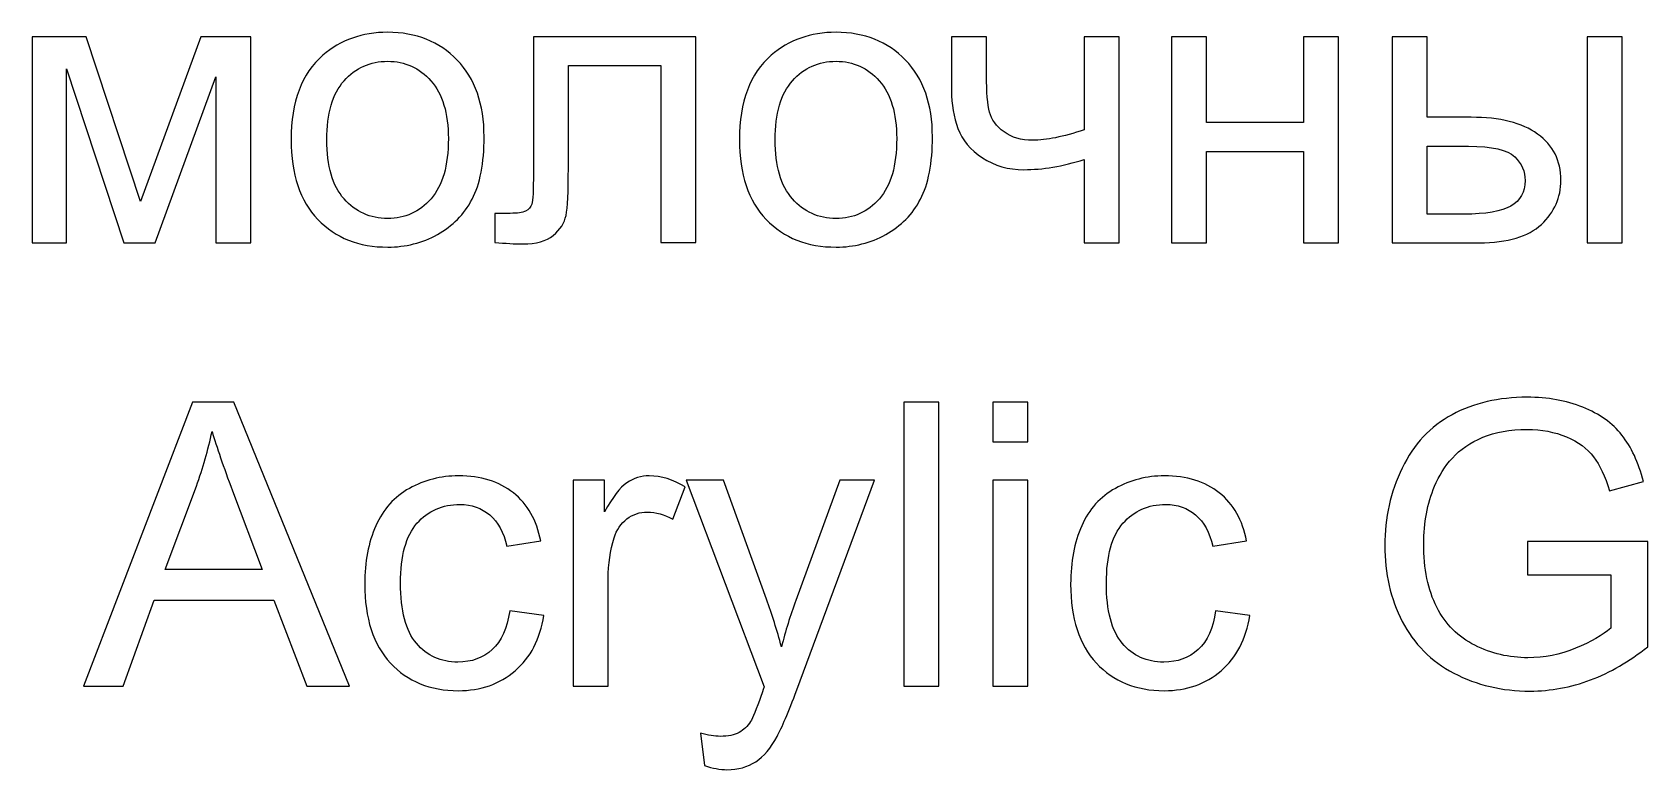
# Model space of a CAD drawing. Header units: centimetres. Extents: x -73.3 to 26.2, y -19.8 to 24.4.
# Drawn here: x 12.977 to 16.421, y 0.388 to 1.96 of the extents above; entities that cross this region are included whole.
import ezdxf

# ---------------------------------------------------------------- set-up
doc = ezdxf.new("R2010")
doc.units = ezdxf.units.CM
doc.header["$MEASUREMENT"] = 0
doc.layers.add('layer 1', color=7, linetype='Continuous')

msp = doc.modelspace()

# ---------------------------------------------------------------- linework, layer by layer
at = {"layer": 'layer 1', "color": 250}
for points, knots in [([(12.9773, 1.95067), (12.9773, 1.95067), (13.09188, 1.95067), (13.09188, 1.95067), (13.09188, 1.95067), (13.09188, 1.95067), (13.20802, 1.59902), (13.20802, 1.59902), (13.20802, 1.59902), (13.20802, 1.59902), (13.33657, 1.95067), (13.33657, 1.95067), (13.33657, 1.95067), (13.33657, 1.95067), (13.44297, 1.95067), (13.44297, 1.95067), (13.44297, 1.95067), (13.44297, 1.95067), (13.44297, 1.51125), (13.44297, 1.51125), (13.44297, 1.51125), (13.44297, 1.51125), (13.36846, 1.51125), (13.36846, 1.51125), (13.36846, 1.51125), (13.36846, 1.51125), (13.36846, 1.86502), (13.36846, 1.86502), (13.36846, 1.86502), (13.36846, 1.86502), (13.23906, 1.51125), (13.23906, 1.51125), (13.23906, 1.51125), (13.23906, 1.51125), (13.17246, 1.51125), (13.17246, 1.51125), (13.17246, 1.51125), (13.17246, 1.51125), (13.05011, 1.88195), (13.05011, 1.88195), (13.05011, 1.88195), (13.05011, 1.88195), (13.05011, 1.51125), (13.05011, 1.51125), (13.05011, 1.51125), (13.05011, 1.51125), (12.9773, 1.51125), (12.9773, 1.51125), (12.9773, 1.51125), (12.9773, 1.51125), (12.9773, 1.95067), (12.9773, 1.95067)], [0, 0, 0, 0, 0.0714286, 0.0714286, 0.0714286, 0.0714286, 0.1428571, 0.1428571, 0.1428571, 0.1428571, 0.2142857, 0.2142857, 0.2142857, 0.2142857, 0.2857143, 0.2857143, 0.2857143, 0.2857143, 0.3571429, 0.3571429, 0.3571429, 0.3571429, 0.4285714, 0.4285714, 0.4285714, 0.4285714, 0.5, 0.5, 0.5, 0.5, 0.5714286, 0.5714286, 0.5714286, 0.5714286, 0.6428571, 0.6428571, 0.6428571, 0.6428571, 0.7142857, 0.7142857, 0.7142857, 0.7142857, 0.7857143, 0.7857143, 0.7857143, 0.7857143, 0.8571429, 0.8571429, 0.8571429, 0.8571429, 1, 1, 1, 1]), ([(13.52891, 1.73096), (13.52891, 1.8121), (13.55149, 1.87221), (13.59678, 1.9113), (13.59678, 1.9113), (13.63446, 1.94376), (13.68061, 1.95999), (13.73493, 1.95999), (13.73493, 1.95999), (13.79519, 1.95999), (13.84458, 1.94023), (13.88296, 1.90072), (13.88296, 1.90072), (13.9212, 1.86135), (13.94039, 1.80674), (13.94039, 1.73717), (13.94039, 1.73717), (13.94039, 1.68073), (13.93193, 1.63642), (13.91499, 1.6041), (13.91499, 1.6041), (13.89806, 1.57179), (13.87336, 1.54667), (13.84091, 1.52875), (13.84091, 1.52875), (13.80859, 1.51083), (13.77317, 1.50194), (13.73493, 1.50194), (13.73493, 1.50194), (13.67341, 1.50194), (13.62374, 1.52155), (13.58578, 1.56092), (13.58578, 1.56092), (13.54782, 1.60029), (13.52891, 1.65702), (13.52891, 1.73096)], [0, 0, 0, 0, 0.1, 0.1, 0.1, 0.1, 0.2, 0.2, 0.2, 0.2, 0.3, 0.3, 0.3, 0.3, 0.4, 0.4, 0.4, 0.4, 0.5, 0.5, 0.5, 0.5, 0.6, 0.6, 0.6, 0.6, 0.7, 0.7, 0.7, 0.7, 0.8, 0.8, 0.8, 0.8, 1, 1, 1, 1]), ([(14.04552, 1.95067), (14.04552, 1.95067), (14.39181, 1.95067), (14.39181, 1.95067), (14.39181, 1.95067), (14.39181, 1.95067), (14.39181, 1.51167), (14.39181, 1.51167), (14.39181, 1.51167), (14.39181, 1.51167), (14.3173, 1.51167), (14.3173, 1.51167), (14.3173, 1.51167), (14.3173, 1.51167), (14.3173, 1.88886), (14.3173, 1.88886), (14.3173, 1.88886), (14.3173, 1.88886), (14.12002, 1.88886), (14.12002, 1.88886), (14.12002, 1.88886), (14.12002, 1.88886), (14.12002, 1.67028), (14.12002, 1.67028), (14.12002, 1.67028), (14.12002, 1.61934), (14.11833, 1.58576), (14.11509, 1.56939), (14.11509, 1.56939), (14.1117, 1.55316), (14.10267, 1.53905), (14.08785, 1.52691), (14.08785, 1.52691), (14.07289, 1.51478), (14.05144, 1.50871), (14.02336, 1.50871), (14.02336, 1.50871), (14.00601, 1.50871), (13.98597, 1.50984), (13.96339, 1.51196), (13.96339, 1.51196), (13.96339, 1.51196), (13.96339, 1.5739), (13.96339, 1.5739), (13.96339, 1.5739), (13.96339, 1.5739), (13.99599, 1.5739), (13.99599, 1.5739), (13.99599, 1.5739), (14.01137, 1.5739), (14.02237, 1.57546), (14.02901, 1.5787), (14.02901, 1.5787), (14.03564, 1.58181), (14.04001, 1.58689), (14.04227, 1.5938), (14.04227, 1.5938), (14.04439, 1.60071), (14.04552, 1.62315), (14.04552, 1.66111), (14.04552, 1.66111), (14.04552, 1.66111), (14.04552, 1.95067), (14.04552, 1.95067)], [0, 0, 0, 0, 0.0588235, 0.0588235, 0.0588235, 0.0588235, 0.1176471, 0.1176471, 0.1176471, 0.1176471, 0.1764706, 0.1764706, 0.1764706, 0.1764706, 0.2352941, 0.2352941, 0.2352941, 0.2352941, 0.2941176, 0.2941176, 0.2941176, 0.2941176, 0.3529412, 0.3529412, 0.3529412, 0.3529412, 0.4117647, 0.4117647, 0.4117647, 0.4117647, 0.4705882, 0.4705882, 0.4705882, 0.4705882, 0.5294118, 0.5294118, 0.5294118, 0.5294118, 0.5882353, 0.5882353, 0.5882353, 0.5882353, 0.6470588, 0.6470588, 0.6470588, 0.6470588, 0.7058824, 0.7058824, 0.7058824, 0.7058824, 0.7647059, 0.7647059, 0.7647059, 0.7647059, 0.8235294, 0.8235294, 0.8235294, 0.8235294, 0.8823529, 0.8823529, 0.8823529, 0.8823529, 1, 1, 1, 1]), ([(14.48465, 1.73096), (14.48465, 1.8121), (14.50723, 1.87221), (14.55252, 1.9113), (14.55252, 1.9113), (14.5902, 1.94376), (14.63635, 1.95999), (14.69067, 1.95999), (14.69067, 1.95999), (14.75093, 1.95999), (14.80032, 1.94023), (14.8387, 1.90072), (14.8387, 1.90072), (14.87694, 1.86135), (14.89613, 1.80674), (14.89613, 1.73717), (14.89613, 1.73717), (14.89613, 1.68073), (14.88767, 1.63642), (14.87073, 1.6041), (14.87073, 1.6041), (14.8538, 1.57179), (14.8291, 1.54667), (14.79665, 1.52875), (14.79665, 1.52875), (14.76433, 1.51083), (14.72891, 1.50194), (14.69067, 1.50194), (14.69067, 1.50194), (14.62915, 1.50194), (14.57948, 1.52155), (14.54152, 1.56092), (14.54152, 1.56092), (14.50356, 1.60029), (14.48465, 1.65702), (14.48465, 1.73096)], [0, 0, 0, 0, 0.1, 0.1, 0.1, 0.1, 0.2, 0.2, 0.2, 0.2, 0.3, 0.3, 0.3, 0.3, 0.4, 0.4, 0.4, 0.4, 0.5, 0.5, 0.5, 0.5, 0.6, 0.6, 0.6, 0.6, 0.7, 0.7, 0.7, 0.7, 0.8, 0.8, 0.8, 0.8, 1, 1, 1, 1]), ([(14.93691, 1.95067), (14.93691, 1.95067), (15.01142, 1.95067), (15.01142, 1.95067), (15.01142, 1.95067), (15.01142, 1.95067), (15.01142, 1.8677), (15.01142, 1.8677), (15.01142, 1.8677), (15.01142, 1.83186), (15.01353, 1.80589), (15.01791, 1.7898), (15.01791, 1.7898), (15.02214, 1.77372), (15.03244, 1.75961), (15.04881, 1.74761), (15.04881, 1.74761), (15.06504, 1.73562), (15.0855, 1.72969), (15.1102, 1.72969), (15.1102, 1.72969), (15.13842, 1.72969), (15.17482, 1.73717), (15.2197, 1.75199), (15.2197, 1.75199), (15.2197, 1.75199), (15.2197, 1.95067), (15.2197, 1.95067), (15.2197, 1.95067), (15.2197, 1.95067), (15.2942, 1.95067), (15.2942, 1.95067), (15.2942, 1.95067), (15.2942, 1.95067), (15.2942, 1.51125), (15.2942, 1.51125), (15.2942, 1.51125), (15.2942, 1.51125), (15.2197, 1.51125), (15.2197, 1.51125), (15.2197, 1.51125), (15.2197, 1.51125), (15.2197, 1.68863), (15.2197, 1.68863), (15.2197, 1.68863), (15.17384, 1.67423), (15.13094, 1.66704), (15.09115, 1.66704), (15.09115, 1.66704), (15.0577, 1.66704), (15.02821, 1.6755), (15.00267, 1.69244), (15.00267, 1.69244), (14.97713, 1.70937), (14.95977, 1.73011), (14.9506, 1.75467), (14.9506, 1.75467), (14.94143, 1.77922), (14.93691, 1.80617), (14.93691, 1.83567), (14.93691, 1.83567), (14.93691, 1.83567), (14.93691, 1.95067), (14.93691, 1.95067)], [0, 0, 0, 0, 0.0588235, 0.0588235, 0.0588235, 0.0588235, 0.1176471, 0.1176471, 0.1176471, 0.1176471, 0.1764706, 0.1764706, 0.1764706, 0.1764706, 0.2352941, 0.2352941, 0.2352941, 0.2352941, 0.2941176, 0.2941176, 0.2941176, 0.2941176, 0.3529412, 0.3529412, 0.3529412, 0.3529412, 0.4117647, 0.4117647, 0.4117647, 0.4117647, 0.4705882, 0.4705882, 0.4705882, 0.4705882, 0.5294118, 0.5294118, 0.5294118, 0.5294118, 0.5882353, 0.5882353, 0.5882353, 0.5882353, 0.6470588, 0.6470588, 0.6470588, 0.6470588, 0.7058824, 0.7058824, 0.7058824, 0.7058824, 0.7647059, 0.7647059, 0.7647059, 0.7647059, 0.8235294, 0.8235294, 0.8235294, 0.8235294, 0.8823529, 0.8823529, 0.8823529, 0.8823529, 1, 1, 1, 1]), ([(15.40597, 1.95067), (15.40597, 1.95067), (15.48048, 1.95067), (15.48048, 1.95067), (15.48048, 1.95067), (15.48048, 1.95067), (15.48048, 1.76779), (15.48048, 1.76779), (15.48048, 1.76779), (15.48048, 1.76779), (15.68706, 1.76779), (15.68706, 1.76779), (15.68706, 1.76779), (15.68706, 1.76779), (15.68706, 1.95067), (15.68706, 1.95067), (15.68706, 1.95067), (15.68706, 1.95067), (15.76157, 1.95067), (15.76157, 1.95067), (15.76157, 1.95067), (15.76157, 1.95067), (15.76157, 1.51125), (15.76157, 1.51125), (15.76157, 1.51125), (15.76157, 1.51125), (15.68706, 1.51125), (15.68706, 1.51125), (15.68706, 1.51125), (15.68706, 1.51125), (15.68706, 1.70598), (15.68706, 1.70598), (15.68706, 1.70598), (15.68706, 1.70598), (15.48048, 1.70598), (15.48048, 1.70598), (15.48048, 1.70598), (15.48048, 1.70598), (15.48048, 1.51125), (15.48048, 1.51125), (15.48048, 1.51125), (15.48048, 1.51125), (15.40597, 1.51125), (15.40597, 1.51125), (15.40597, 1.51125), (15.40597, 1.51125), (15.40597, 1.95067), (15.40597, 1.95067)], [0, 0, 0, 0, 0.0769231, 0.0769231, 0.0769231, 0.0769231, 0.1538462, 0.1538462, 0.1538462, 0.1538462, 0.2307692, 0.2307692, 0.2307692, 0.2307692, 0.3076923, 0.3076923, 0.3076923, 0.3076923, 0.3846154, 0.3846154, 0.3846154, 0.3846154, 0.4615385, 0.4615385, 0.4615385, 0.4615385, 0.5384615, 0.5384615, 0.5384615, 0.5384615, 0.6153846, 0.6153846, 0.6153846, 0.6153846, 0.6923077, 0.6923077, 0.6923077, 0.6923077, 0.7692308, 0.7692308, 0.7692308, 0.7692308, 0.8461538, 0.8461538, 0.8461538, 0.8461538, 1, 1, 1, 1]), ([(15.87601, 1.95067), (15.87601, 1.95067), (15.95052, 1.95067), (15.95052, 1.95067), (15.95052, 1.95067), (15.95052, 1.95067), (15.95052, 1.7788), (15.95052, 1.7788), (15.95052, 1.7788), (15.95052, 1.7788), (16.0445, 1.7788), (16.0445, 1.7788), (16.0445, 1.7788), (16.10588, 1.7788), (16.15301, 1.76694), (16.18617, 1.7431), (16.18617, 1.7431), (16.21933, 1.71925), (16.23584, 1.68637), (16.23584, 1.64446), (16.23584, 1.64446), (16.23584, 1.60777), (16.22202, 1.57644), (16.19436, 1.55034), (16.19436, 1.55034), (16.1667, 1.52423), (16.12253, 1.51125), (16.06171, 1.51125), (16.06171, 1.51125), (16.06171, 1.51125), (15.87601, 1.51125), (15.87601, 1.51125), (15.87601, 1.51125), (15.87601, 1.51125), (15.87601, 1.95067), (15.87601, 1.95067)], [0, 0, 0, 0, 0.1, 0.1, 0.1, 0.1, 0.2, 0.2, 0.2, 0.2, 0.3, 0.3, 0.3, 0.3, 0.4, 0.4, 0.4, 0.4, 0.5, 0.5, 0.5, 0.5, 0.6, 0.6, 0.6, 0.6, 0.7, 0.7, 0.7, 0.7, 0.8, 0.8, 0.8, 0.8, 1, 1, 1, 1]), ([(16.29173, 1.95067), (16.29173, 1.95067), (16.36623, 1.95067), (16.36623, 1.95067), (16.36623, 1.95067), (16.36623, 1.95067), (16.36623, 1.51125), (16.36623, 1.51125), (16.36623, 1.51125), (16.36623, 1.51125), (16.29173, 1.51125), (16.29173, 1.51125), (16.29173, 1.51125), (16.29173, 1.51125), (16.29173, 1.95067), (16.29173, 1.95067)], [0, 0, 0, 0, 0.2, 0.2, 0.2, 0.2, 0.4, 0.4, 0.4, 0.4, 0.6, 0.6, 0.6, 0.6, 1, 1, 1, 1]), ([(13.60511, 1.73082), (13.60511, 1.67466), (13.61739, 1.63261), (13.64194, 1.60481), (13.64194, 1.60481), (13.66664, 1.57687), (13.69754, 1.5629), (13.73493, 1.5629), (13.73493, 1.5629), (13.7719, 1.5629), (13.80267, 1.57687), (13.82736, 1.60495), (13.82736, 1.60495), (13.85191, 1.63303), (13.86419, 1.67579), (13.86419, 1.73322), (13.86419, 1.73322), (13.86419, 1.78741), (13.85177, 1.82847), (13.82708, 1.85627), (13.82708, 1.85627), (13.80238, 1.88421), (13.77162, 1.89818), (13.73493, 1.89818), (13.73493, 1.89818), (13.69754, 1.89818), (13.66664, 1.88435), (13.64194, 1.85655), (13.64194, 1.85655), (13.61739, 1.82875), (13.60511, 1.78684), (13.60511, 1.73082)], [0, 0, 0, 0, 0.1111111, 0.1111111, 0.1111111, 0.1111111, 0.2222222, 0.2222222, 0.2222222, 0.2222222, 0.3333333, 0.3333333, 0.3333333, 0.3333333, 0.4444444, 0.4444444, 0.4444444, 0.4444444, 0.5555556, 0.5555556, 0.5555556, 0.5555556, 0.6666667, 0.6666667, 0.6666667, 0.6666667, 0.7777778, 0.7777778, 0.7777778, 0.7777778, 1, 1, 1, 1]), ([(14.56085, 1.73082), (14.56085, 1.67466), (14.57313, 1.63261), (14.59768, 1.60481), (14.59768, 1.60481), (14.62238, 1.57687), (14.65328, 1.5629), (14.69067, 1.5629), (14.69067, 1.5629), (14.72764, 1.5629), (14.75841, 1.57687), (14.7831, 1.60495), (14.7831, 1.60495), (14.80765, 1.63303), (14.81993, 1.67579), (14.81993, 1.73322), (14.81993, 1.73322), (14.81993, 1.78741), (14.80751, 1.82847), (14.78282, 1.85627), (14.78282, 1.85627), (14.75812, 1.88421), (14.72736, 1.89818), (14.69067, 1.89818), (14.69067, 1.89818), (14.65328, 1.89818), (14.62238, 1.88435), (14.59768, 1.85655), (14.59768, 1.85655), (14.57313, 1.82875), (14.56085, 1.78684), (14.56085, 1.73082)], [0, 0, 0, 0, 0.1111111, 0.1111111, 0.1111111, 0.1111111, 0.2222222, 0.2222222, 0.2222222, 0.2222222, 0.3333333, 0.3333333, 0.3333333, 0.3333333, 0.4444444, 0.4444444, 0.4444444, 0.4444444, 0.5555556, 0.5555556, 0.5555556, 0.5555556, 0.6666667, 0.6666667, 0.6666667, 0.6666667, 0.7777778, 0.7777778, 0.7777778, 0.7777778, 1, 1, 1, 1]), ([(15.95052, 1.57221), (15.95052, 1.57221), (16.02869, 1.57221), (16.02869, 1.57221), (16.02869, 1.57221), (16.07568, 1.57221), (16.10941, 1.578), (16.12945, 1.58957), (16.12945, 1.58957), (16.14963, 1.60114), (16.15964, 1.6192), (16.15964, 1.64375), (16.15964, 1.64375), (16.15964, 1.6628), (16.15217, 1.67974), (16.13735, 1.6947), (16.13735, 1.6947), (16.12239, 1.70951), (16.08951, 1.71699), (16.03857, 1.71699), (16.03857, 1.71699), (16.03857, 1.71699), (15.95052, 1.71699), (15.95052, 1.71699), (15.95052, 1.71699), (15.95052, 1.71699), (15.95052, 1.57221), (15.95052, 1.57221)], [0, 0, 0, 0, 0.125, 0.125, 0.125, 0.125, 0.25, 0.25, 0.25, 0.25, 0.375, 0.375, 0.375, 0.375, 0.5, 0.5, 0.5, 0.5, 0.625, 0.625, 0.625, 0.625, 0.75, 0.75, 0.75, 0.75, 1, 1, 1, 1]), ([(13.08612, 0.56538), (13.08612, 0.56538), (13.31867, 1.1716), (13.31867, 1.1716), (13.31867, 1.1716), (13.31867, 1.1716), (13.40687, 1.1716), (13.40687, 1.1716), (13.40687, 1.1716), (13.40687, 1.1716), (13.65367, 0.56538), (13.65367, 0.56538), (13.65367, 0.56538), (13.65367, 0.56538), (13.56237, 0.56538), (13.56237, 0.56538), (13.56237, 0.56538), (13.56237, 0.56538), (13.49224, 0.74911), (13.49224, 0.74911), (13.49224, 0.74911), (13.49224, 0.74911), (13.23697, 0.74911), (13.23697, 0.74911), (13.23697, 0.74911), (13.23697, 0.74911), (13.17121, 0.56538), (13.17121, 0.56538), (13.17121, 0.56538), (13.17121, 0.56538), (13.08612, 0.56538), (13.08612, 0.56538)], [0, 0, 0, 0, 0.1111111, 0.1111111, 0.1111111, 0.1111111, 0.2222222, 0.2222222, 0.2222222, 0.2222222, 0.3333333, 0.3333333, 0.3333333, 0.3333333, 0.4444444, 0.4444444, 0.4444444, 0.4444444, 0.5555556, 0.5555556, 0.5555556, 0.5555556, 0.6666667, 0.6666667, 0.6666667, 0.6666667, 0.7777778, 0.7777778, 0.7777778, 0.7777778, 1, 1, 1, 1]), ([(14.83493, 0.56538), (14.83493, 0.56538), (14.83493, 1.1716), (14.83493, 1.1716), (14.83493, 1.1716), (14.83493, 1.1716), (14.90943, 1.1716), (14.90943, 1.1716), (14.90943, 1.1716), (14.90943, 1.1716), (14.90943, 0.56538), (14.90943, 0.56538), (14.90943, 0.56538), (14.90943, 0.56538), (14.83493, 0.56538), (14.83493, 0.56538)], [0, 0, 0, 0, 0.2, 0.2, 0.2, 0.2, 0.4, 0.4, 0.4, 0.4, 0.6, 0.6, 0.6, 0.6, 1, 1, 1, 1]), ([(15.02472, 1.08693), (15.02472, 1.08693), (15.02472, 1.1716), (15.02472, 1.1716), (15.02472, 1.1716), (15.02472, 1.1716), (15.09923, 1.1716), (15.09923, 1.1716), (15.09923, 1.1716), (15.09923, 1.1716), (15.09923, 1.08693), (15.09923, 1.08693), (15.09923, 1.08693), (15.09923, 1.08693), (15.02472, 1.08693), (15.02472, 1.08693)], [0, 0, 0, 0, 0.2, 0.2, 0.2, 0.2, 0.4, 0.4, 0.4, 0.4, 0.6, 0.6, 0.6, 0.6, 1, 1, 1, 1]), ([(16.16434, 0.80329), (16.16434, 0.80329), (16.16434, 0.87441), (16.16434, 0.87441), (16.16434, 0.87441), (16.16434, 0.87441), (16.42088, 0.87441), (16.42088, 0.87441), (16.42088, 0.87441), (16.42088, 0.87441), (16.42088, 0.64976), (16.42088, 0.64976), (16.42088, 0.64976), (16.38151, 0.61844), (16.34087, 0.59473), (16.29896, 0.57893), (16.29896, 0.57893), (16.25705, 0.56312), (16.21401, 0.55522), (16.16998, 0.55522), (16.16998, 0.55522), (16.11043, 0.55522), (16.05639, 0.56792), (16.0077, 0.59346), (16.0077, 0.59346), (15.95916, 0.61886), (15.92233, 0.65583), (15.89764, 0.70395), (15.89764, 0.70395), (15.8728, 0.75221), (15.86038, 0.80612), (15.86038, 0.86552), (15.86038, 0.86552), (15.86038, 0.92451), (15.87266, 0.97954), (15.89735, 1.03077), (15.89735, 1.03077), (15.92205, 1.08185), (15.95747, 1.11981), (16.00375, 1.1445), (16.00375, 1.1445), (16.05004, 1.16934), (16.10338, 1.18176), (16.16377, 1.18176), (16.16377, 1.18176), (16.20752, 1.18176), (16.24717, 1.1747), (16.28259, 1.16045), (16.28259, 1.16045), (16.31801, 1.1462), (16.34581, 1.12644), (16.36585, 1.10118), (16.36585, 1.10118), (16.38602, 1.07578), (16.40126, 1.04262), (16.41171, 1.00184), (16.41171, 1.00184), (16.41171, 1.00184), (16.33932, 0.98208), (16.33932, 0.98208), (16.33932, 0.98208), (16.33014, 1.01285), (16.31886, 1.03712), (16.30545, 1.0549), (16.30545, 1.0549), (16.2919, 1.07254), (16.27271, 1.08665), (16.24759, 1.09723), (16.24759, 1.09723), (16.22262, 1.10781), (16.19482, 1.11318), (16.1642, 1.11318), (16.1642, 1.11318), (16.12765, 1.11318), (16.09604, 1.10753), (16.06923, 1.09638), (16.06923, 1.09638), (16.04256, 1.08524), (16.02111, 1.07056), (16.0046, 1.05222), (16.0046, 1.05222), (15.98823, 1.03401), (15.97553, 1.01397), (15.9665, 0.99224), (15.9665, 0.99224), (15.95112, 0.95457), (15.94336, 0.91393), (15.94336, 0.87004), (15.94336, 0.87004), (15.94336, 0.81585), (15.95267, 0.77056), (15.97116, 0.73401), (15.97116, 0.73401), (15.98978, 0.6976), (16.01688, 0.67051), (16.0523, 0.65287), (16.0523, 0.65287), (16.08786, 0.63523), (16.12553, 0.62634), (16.16547, 0.62634), (16.16547, 0.62634), (16.20018, 0.62634), (16.23405, 0.63311), (16.26707, 0.64652), (16.26707, 0.64652), (16.30009, 0.66007), (16.32506, 0.67432), (16.34214, 0.6897), (16.34214, 0.6897), (16.34214, 0.6897), (16.34214, 0.80329), (16.34214, 0.80329), (16.34214, 0.80329), (16.34214, 0.80329), (16.16434, 0.80329), (16.16434, 0.80329)], [0, 0, 0, 0, 0.0333333, 0.0333333, 0.0333333, 0.0333333, 0.0666667, 0.0666667, 0.0666667, 0.0666667, 0.1, 0.1, 0.1, 0.1, 0.1333333, 0.1333333, 0.1333333, 0.1333333, 0.1666667, 0.1666667, 0.1666667, 0.1666667, 0.2, 0.2, 0.2, 0.2, 0.2333333, 0.2333333, 0.2333333, 0.2333333, 0.2666667, 0.2666667, 0.2666667, 0.2666667, 0.3, 0.3, 0.3, 0.3, 0.3333333, 0.3333333, 0.3333333, 0.3333333, 0.3666667, 0.3666667, 0.3666667, 0.3666667, 0.4, 0.4, 0.4, 0.4, 0.4333333, 0.4333333, 0.4333333, 0.4333333, 0.4666667, 0.4666667, 0.4666667, 0.4666667, 0.5, 0.5, 0.5, 0.5, 0.5333333, 0.5333333, 0.5333333, 0.5333333, 0.5666667, 0.5666667, 0.5666667, 0.5666667, 0.6, 0.6, 0.6, 0.6, 0.6333333, 0.6333333, 0.6333333, 0.6333333, 0.6666667, 0.6666667, 0.6666667, 0.6666667, 0.7, 0.7, 0.7, 0.7, 0.7333333, 0.7333333, 0.7333333, 0.7333333, 0.7666667, 0.7666667, 0.7666667, 0.7666667, 0.8, 0.8, 0.8, 0.8, 0.8333333, 0.8333333, 0.8333333, 0.8333333, 0.8666667, 0.8666667, 0.8666667, 0.8666667, 0.9, 0.9, 0.9, 0.9, 0.9333333, 0.9333333, 0.9333333, 0.9333333, 1, 1, 1, 1]), ([(13.26053, 0.8143), (13.26053, 0.8143), (13.46712, 0.8143), (13.46712, 0.8143), (13.46712, 0.8143), (13.46712, 0.8143), (13.4039, 0.98236), (13.4039, 0.98236), (13.4039, 0.98236), (13.38485, 1.03345), (13.37046, 1.07564), (13.36044, 1.10894), (13.36044, 1.10894), (13.35212, 1.06943), (13.34097, 1.03063), (13.327, 0.99224), (13.327, 0.99224), (13.327, 0.99224), (13.26053, 0.8143), (13.26053, 0.8143)], [0, 0, 0, 0, 0.1666667, 0.1666667, 0.1666667, 0.1666667, 0.3333333, 0.3333333, 0.3333333, 0.3333333, 0.5, 0.5, 0.5, 0.5, 0.6666667, 0.6666667, 0.6666667, 0.6666667, 1, 1, 1, 1]), ([(13.99502, 0.72625), (13.99502, 0.72625), (14.06783, 0.71609), (14.06783, 0.71609), (14.06783, 0.71609), (14.05979, 0.66599), (14.03947, 0.6269), (14.00659, 0.59854), (14.00659, 0.59854), (13.97371, 0.57018), (13.93321, 0.55607), (13.88538, 0.55607), (13.88538, 0.55607), (13.82541, 0.55607), (13.77714, 0.57568), (13.74074, 0.61491), (13.74074, 0.61491), (13.70419, 0.65414), (13.68599, 0.7103), (13.68599, 0.7834), (13.68599, 0.7834), (13.68599, 0.83081), (13.69389, 0.87216), (13.70955, 0.90772), (13.70955, 0.90772), (13.72522, 0.94314), (13.74906, 0.96981), (13.78124, 0.98744), (13.78124, 0.98744), (13.81327, 1.00523), (13.84812, 1.01412), (13.88594, 1.01412), (13.88594, 1.01412), (13.9335, 1.01412), (13.97258, 1.00212), (14.00278, 0.97799), (14.00278, 0.97799), (14.03312, 0.95386), (14.05259, 0.91957), (14.06106, 0.87526), (14.06106, 0.87526), (14.06106, 0.87526), (13.98909, 0.86425), (13.98909, 0.86425), (13.98909, 0.86425), (13.98218, 0.89375), (13.97004, 0.9159), (13.95241, 0.93086), (13.95241, 0.93086), (13.93491, 0.94568), (13.91374, 0.95315), (13.88891, 0.95315), (13.88891, 0.95315), (13.85137, 0.95315), (13.82089, 0.93975), (13.79732, 0.91294), (13.79732, 0.91294), (13.7739, 0.88599), (13.76219, 0.84365), (13.76219, 0.78551), (13.76219, 0.78551), (13.76219, 0.72653), (13.77348, 0.68377), (13.79605, 0.6571), (13.79605, 0.6571), (13.81877, 0.63043), (13.84827, 0.61703), (13.88453, 0.61703), (13.88453, 0.61703), (13.91388, 0.61703), (13.93829, 0.62592), (13.95777, 0.64384), (13.95777, 0.64384), (13.97738, 0.66162), (13.9898, 0.68913), (13.99502, 0.72625)], [0, 0, 0, 0, 0.05, 0.05, 0.05, 0.05, 0.1, 0.1, 0.1, 0.1, 0.15, 0.15, 0.15, 0.15, 0.2, 0.2, 0.2, 0.2, 0.25, 0.25, 0.25, 0.25, 0.3, 0.3, 0.3, 0.3, 0.35, 0.35, 0.35, 0.35, 0.4, 0.4, 0.4, 0.4, 0.45, 0.45, 0.45, 0.45, 0.5, 0.5, 0.5, 0.5, 0.55, 0.55, 0.55, 0.55, 0.6, 0.6, 0.6, 0.6, 0.65, 0.65, 0.65, 0.65, 0.7, 0.7, 0.7, 0.7, 0.75, 0.75, 0.75, 0.75, 0.8, 0.8, 0.8, 0.8, 0.85, 0.85, 0.85, 0.85, 0.9, 0.9, 0.9, 0.9, 1, 1, 1, 1]), ([(14.13049, 0.56538), (14.13049, 0.56538), (14.13049, 1.0048), (14.13049, 1.0048), (14.13049, 1.0048), (14.13049, 1.0048), (14.19738, 1.0048), (14.19738, 1.0048), (14.19738, 1.0048), (14.19738, 1.0048), (14.19738, 0.93749), (14.19738, 0.93749), (14.19738, 0.93749), (14.21445, 0.96868), (14.23026, 0.98928), (14.24479, 0.99916), (14.24479, 0.99916), (14.25933, 1.00918), (14.27527, 1.01412), (14.29263, 1.01412), (14.29263, 1.01412), (14.31775, 1.01412), (14.34329, 1.00621), (14.36925, 0.99055), (14.36925, 0.99055), (14.36925, 0.99055), (14.34273, 0.92183), (14.34273, 0.92183), (14.34273, 0.92183), (14.32466, 0.93199), (14.3066, 0.93707), (14.28854, 0.93707), (14.28854, 0.93707), (14.27231, 0.93707), (14.25778, 0.93213), (14.24494, 0.92239), (14.24494, 0.92239), (14.23209, 0.91266), (14.22292, 0.89911), (14.21742, 0.88175), (14.21742, 0.88175), (14.20909, 0.85536), (14.205, 0.82644), (14.205, 0.79497), (14.205, 0.79497), (14.205, 0.79497), (14.205, 0.56538), (14.205, 0.56538), (14.205, 0.56538), (14.205, 0.56538), (14.13049, 0.56538), (14.13049, 0.56538)], [0, 0, 0, 0, 0.0714286, 0.0714286, 0.0714286, 0.0714286, 0.1428571, 0.1428571, 0.1428571, 0.1428571, 0.2142857, 0.2142857, 0.2142857, 0.2142857, 0.2857143, 0.2857143, 0.2857143, 0.2857143, 0.3571429, 0.3571429, 0.3571429, 0.3571429, 0.4285714, 0.4285714, 0.4285714, 0.4285714, 0.5, 0.5, 0.5, 0.5, 0.5714286, 0.5714286, 0.5714286, 0.5714286, 0.6428571, 0.6428571, 0.6428571, 0.6428571, 0.7142857, 0.7142857, 0.7142857, 0.7142857, 0.7857143, 0.7857143, 0.7857143, 0.7857143, 0.8571429, 0.8571429, 0.8571429, 0.8571429, 1, 1, 1, 1]), ([(14.40989, 0.39647), (14.40989, 0.39647), (14.40143, 0.46533), (14.40143, 0.46533), (14.40143, 0.46533), (14.4178, 0.46096), (14.43191, 0.4587), (14.44404, 0.4587), (14.44404, 0.4587), (14.46069, 0.4587), (14.47396, 0.46152), (14.48384, 0.46703), (14.48384, 0.46703), (14.49385, 0.47253), (14.50204, 0.48029), (14.50839, 0.49017), (14.50839, 0.49017), (14.51305, 0.49765), (14.52067, 0.51613), (14.53111, 0.54577), (14.53111, 0.54577), (14.53252, 0.54986), (14.53464, 0.55593), (14.53774, 0.56397), (14.53774, 0.56397), (14.53774, 0.56397), (14.37095, 1.0048), (14.37095, 1.0048), (14.37095, 1.0048), (14.37095, 1.0048), (14.45053, 1.0048), (14.45053, 1.0048), (14.45053, 1.0048), (14.45053, 1.0048), (14.54226, 0.75108), (14.54226, 0.75108), (14.54226, 0.75108), (14.55425, 0.71905), (14.56483, 0.68518), (14.57429, 0.64962), (14.57429, 0.64962), (14.5829, 0.68307), (14.59306, 0.71609), (14.60491, 0.74854), (14.60491, 0.74854), (14.60491, 0.74854), (14.69861, 1.0048), (14.69861, 1.0048), (14.69861, 1.0048), (14.69861, 1.0048), (14.77297, 1.0048), (14.77297, 1.0048), (14.77297, 1.0048), (14.77297, 1.0048), (14.60689, 0.55776), (14.60689, 0.55776), (14.60689, 0.55776), (14.58896, 0.50964), (14.57499, 0.47662), (14.56498, 0.45842), (14.56498, 0.45842), (14.55171, 0.43401), (14.53647, 0.41608), (14.5194, 0.40465), (14.5194, 0.40465), (14.50218, 0.39322), (14.48172, 0.38758), (14.45801, 0.38758), (14.45801, 0.38758), (14.44362, 0.38758), (14.42753, 0.39054), (14.40989, 0.39647)], [0, 0, 0, 0, 0.0526316, 0.0526316, 0.0526316, 0.0526316, 0.1052632, 0.1052632, 0.1052632, 0.1052632, 0.1578947, 0.1578947, 0.1578947, 0.1578947, 0.2105263, 0.2105263, 0.2105263, 0.2105263, 0.2631579, 0.2631579, 0.2631579, 0.2631579, 0.3157895, 0.3157895, 0.3157895, 0.3157895, 0.3684211, 0.3684211, 0.3684211, 0.3684211, 0.4210526, 0.4210526, 0.4210526, 0.4210526, 0.4736842, 0.4736842, 0.4736842, 0.4736842, 0.5263158, 0.5263158, 0.5263158, 0.5263158, 0.5789474, 0.5789474, 0.5789474, 0.5789474, 0.6315789, 0.6315789, 0.6315789, 0.6315789, 0.6842105, 0.6842105, 0.6842105, 0.6842105, 0.7368421, 0.7368421, 0.7368421, 0.7368421, 0.7894737, 0.7894737, 0.7894737, 0.7894737, 0.8421053, 0.8421053, 0.8421053, 0.8421053, 0.8947368, 0.8947368, 0.8947368, 0.8947368, 1, 1, 1, 1]), ([(15.02472, 0.56538), (15.02472, 0.56538), (15.02472, 1.0048), (15.02472, 1.0048), (15.02472, 1.0048), (15.02472, 1.0048), (15.09923, 1.0048), (15.09923, 1.0048), (15.09923, 1.0048), (15.09923, 1.0048), (15.09923, 0.56538), (15.09923, 0.56538), (15.09923, 0.56538), (15.09923, 0.56538), (15.02472, 0.56538), (15.02472, 0.56538)], [0, 0, 0, 0, 0.2, 0.2, 0.2, 0.2, 0.4, 0.4, 0.4, 0.4, 0.6, 0.6, 0.6, 0.6, 1, 1, 1, 1]), ([(15.49984, 0.72625), (15.49984, 0.72625), (15.57265, 0.71609), (15.57265, 0.71609), (15.57265, 0.71609), (15.56461, 0.66599), (15.54429, 0.6269), (15.51141, 0.59854), (15.51141, 0.59854), (15.47853, 0.57018), (15.43803, 0.55607), (15.3902, 0.55607), (15.3902, 0.55607), (15.33023, 0.55607), (15.28196, 0.57568), (15.24556, 0.61491), (15.24556, 0.61491), (15.20901, 0.65414), (15.19081, 0.7103), (15.19081, 0.7834), (15.19081, 0.7834), (15.19081, 0.83081), (15.19871, 0.87216), (15.21437, 0.90772), (15.21437, 0.90772), (15.23004, 0.94314), (15.25388, 0.96981), (15.28606, 0.98744), (15.28606, 0.98744), (15.31809, 1.00523), (15.35294, 1.01412), (15.39076, 1.01412), (15.39076, 1.01412), (15.43832, 1.01412), (15.4774, 1.00212), (15.5076, 0.97799), (15.5076, 0.97799), (15.53794, 0.95386), (15.55741, 0.91957), (15.56588, 0.87526), (15.56588, 0.87526), (15.56588, 0.87526), (15.49391, 0.86425), (15.49391, 0.86425), (15.49391, 0.86425), (15.487, 0.89375), (15.47486, 0.9159), (15.45723, 0.93086), (15.45723, 0.93086), (15.43973, 0.94568), (15.41856, 0.95315), (15.39373, 0.95315), (15.39373, 0.95315), (15.35619, 0.95315), (15.32571, 0.93975), (15.30214, 0.91294), (15.30214, 0.91294), (15.27872, 0.88599), (15.26701, 0.84365), (15.26701, 0.78551), (15.26701, 0.78551), (15.26701, 0.72653), (15.2783, 0.68377), (15.30087, 0.6571), (15.30087, 0.6571), (15.32359, 0.63043), (15.35309, 0.61703), (15.38935, 0.61703), (15.38935, 0.61703), (15.4187, 0.61703), (15.44311, 0.62592), (15.46259, 0.64384), (15.46259, 0.64384), (15.4822, 0.66162), (15.49462, 0.68913), (15.49984, 0.72625)], [0, 0, 0, 0, 0.05, 0.05, 0.05, 0.05, 0.1, 0.1, 0.1, 0.1, 0.15, 0.15, 0.15, 0.15, 0.2, 0.2, 0.2, 0.2, 0.25, 0.25, 0.25, 0.25, 0.3, 0.3, 0.3, 0.3, 0.35, 0.35, 0.35, 0.35, 0.4, 0.4, 0.4, 0.4, 0.45, 0.45, 0.45, 0.45, 0.5, 0.5, 0.5, 0.5, 0.55, 0.55, 0.55, 0.55, 0.6, 0.6, 0.6, 0.6, 0.65, 0.65, 0.65, 0.65, 0.7, 0.7, 0.7, 0.7, 0.75, 0.75, 0.75, 0.75, 0.8, 0.8, 0.8, 0.8, 0.85, 0.85, 0.85, 0.85, 0.9, 0.9, 0.9, 0.9, 1, 1, 1, 1])]:
    msp.add_open_spline(points, degree=3, knots=knots, dxfattribs=at)

doc.saveas('drawing.dxf')
